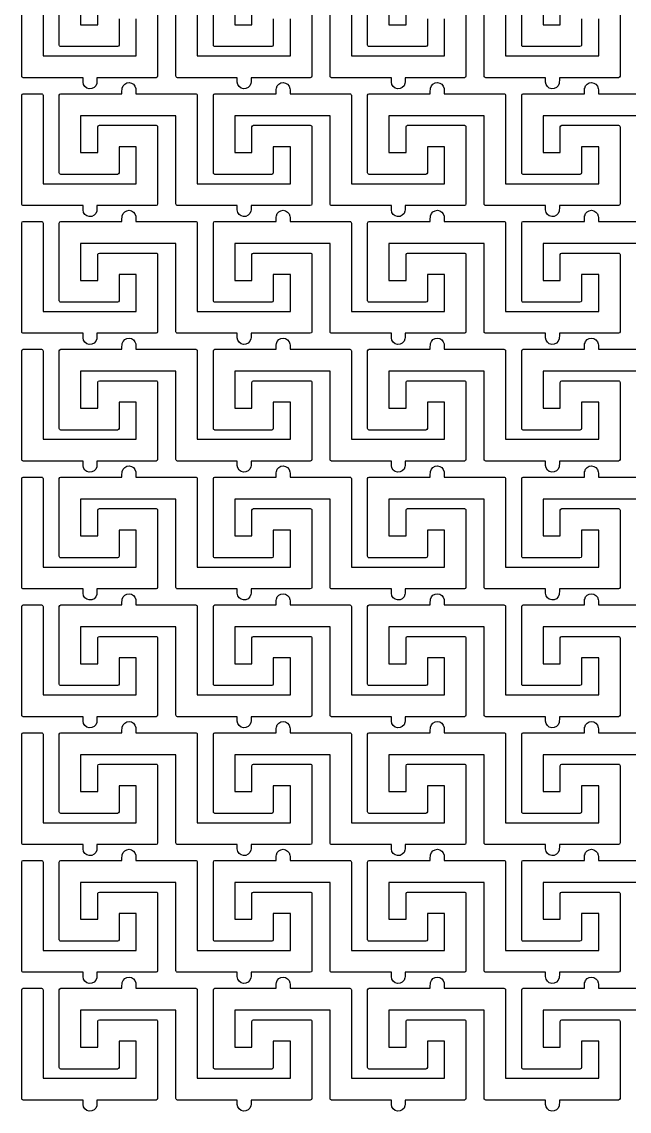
# Model space of a CAD drawing. Header units: millimetres. Extents: x 0 to 991, y 0 to 1961.
# Drawn here: x 0 to 547, y 0 to 980 of the extents above; entities that cross this region are included whole.
import ezdxf

# ---------------------------------------------------------------- set-up
doc = ezdxf.new("R2010")
doc.units = ezdxf.units.MM
doc.layers.add('Default', color=70, linetype='Continuous')

msp = doc.modelspace()

# ---------------------------------------------------------------- linework, layer by layer
at = {"layer": 'Default'}
for points in [[(122.35, 1000.87), (122.35, 931.41, -0.001107), (122.35, 931.41, -0.413079), (120.95, 930.02), (67.7, 930.02, -0.047216), (67.47, 924.93, -0.018014), (67.47, 924.91, -0.891682), (55.2, 926.09, -0.008716), (55.2, 926.1), (55.27, 930.02), (1.4, 930.02, -0.415138), (0, 931.41, -0.000153), (0, 931.41), (0, 1029.22, -0.001107)], [(87.65, 982.92), (87.65, 959.36, -0.001107), (87.65, 959.36, -0.413079), (86.25, 957.97), (35.15, 957.97, -0.415138), (33.75, 959.36, -0.000153), (33.75, 959.36), (33.75, 1029.22, -0.001107)], [(226.45, 982.92), (226.45, 959.36, -0.001107), (226.45, 959.36, -0.413079), (225.05, 957.97), (173.95, 957.97, -0.415138), (172.55, 959.36, -0.000153), (172.55, 959.36), (172.55, 1029.22, -0.001107)], [(365.25, 982.92), (365.25, 959.36, -0.001107), (365.25, 959.36, -0.413079), (363.85, 957.97), (312.75, 957.97, -0.415138), (311.35, 959.36, -0.000153), (311.35, 959.36), (311.35, 1029.22, -0.001107)], [(504.05, 982.92), (504.05, 959.36, -0.001107), (504.05, 959.36, -0.413079), (502.65, 957.97), (451.55, 957.97, -0.415138), (450.16, 959.36, -0.000153), (450.16, 959.36), (450.16, 1029.22, -0.001107)], [(52.94, 1010.83), (52.94, 977.68), (68.45, 977.68), (68.45, 1000.87, -0.001107)], [(261.15, 1000.87), (261.15, 931.41, -0.001107), (261.15, 931.41, -0.413079), (259.75, 930.02), (206.5, 930.02, -0.047216), (206.27, 924.93, -0.018014), (206.27, 924.91, -0.891682), (194, 926.09, -0.008716), (194, 926.1), (194.07, 930.02), (140.2, 930.02, -0.415138), (138.8, 931.41, -0.000153), (138.8, 931.41), (138.8, 1010.83)], [(191.75, 1010.83), (191.75, 977.68), (207.25, 977.68), (207.25, 1000.87, -0.001107)], [(399.95, 1000.87), (399.95, 931.41, -0.001107), (399.95, 931.41, -0.413079), (398.55, 930.02), (345.3, 930.02, -0.047216), (345.07, 924.93, -0.018014), (345.07, 924.91, -0.891682), (332.8, 926.09, -0.008716), (332.8, 926.1), (332.87, 930.02), (279, 930.02, -0.415138), (277.6, 931.41, -0.000153), (277.6, 931.41), (277.6, 1010.83)], [(330.55, 1010.83), (330.55, 977.68), (346.06, 977.68), (346.06, 1000.87, -0.001107)], [(538.75, 1000.87), (538.75, 931.41, -0.001107), (538.75, 931.41, -0.413079), (537.35, 930.02), (484.1, 930.02, -0.047216), (483.87, 924.93, -0.018014), (483.87, 924.91, -0.891682), (471.6, 926.09, -0.008716), (471.6, 926.1), (471.67, 930.02), (417.8, 930.02, -0.415138), (416.4, 931.41, -0.000153), (416.4, 931.41), (416.4, 1010.83)], [(469.35, 1010.83), (469.35, 977.68), (484.86, 977.68), (484.86, 1000.87, -0.001107)], [(555.2, 895.83), (469.35, 895.83), (469.35, 862.68), (484.86, 862.68), (484.86, 885.87, -0.001107), (484.86, 885.87, -0.413079), (486.25, 887.26), (537.35, 887.26, -0.415138), (538.75, 885.87, -0.000153), (538.75, 885.87), (538.75, 816.41, -0.001107), (538.75, 816.41, -0.413079), (537.35, 815.02), (484.1, 815.02, -0.047216), (483.87, 809.93, -0.018014), (483.87, 809.91, -0.891682), (471.6, 811.09, -0.008716), (471.6, 811.1), (471.67, 815.02), (417.8, 815.02, -0.415138), (416.4, 816.41, -0.000153), (416.4, 816.41), (416.4, 895.83), (330.55, 895.83), (330.55, 862.68), (346.06, 862.68), (346.06, 885.87, -0.001107), (346.06, 885.87, -0.413079), (347.45, 887.26), (398.55, 887.26, -0.415138), (399.95, 885.87, -0.000153), (399.95, 885.87), (399.95, 816.41, -0.001107), (399.95, 816.41, -0.413079), (398.55, 815.02), (345.3, 815.02, -0.047216), (345.07, 809.93, -0.018014), (345.07, 809.91, -0.891682), (332.8, 811.09, -0.008716), (332.8, 811.1), (332.87, 815.02), (279, 815.02, -0.415138), (277.6, 816.41, -0.000153), (277.6, 816.41), (277.6, 895.83), (191.75, 895.83), (191.75, 862.68), (207.25, 862.68), (207.25, 885.87, -0.001107), (207.25, 885.87, -0.413079), (208.65, 887.26), (259.75, 887.26, -0.415138), (261.15, 885.87, -0.000153), (261.15, 885.87), (261.15, 816.41, -0.001107), (261.15, 816.41, -0.413079), (259.75, 815.02), (206.5, 815.02, -0.047216), (206.27, 809.93, -0.018014), (206.27, 809.91, -0.891682), (194, 811.09, -0.008716), (194, 811.1), (194.07, 815.02), (140.2, 815.02, -0.415138), (138.8, 816.41, -0.000153), (138.8, 816.41), (138.8, 895.83), (52.94, 895.83), (52.94, 862.68), (68.45, 862.68), (68.45, 885.87, -0.001107), (68.45, 885.87, -0.413079), (69.85, 887.26), (120.95, 887.26, -0.415138), (122.35, 885.87, -0.000153), (122.35, 885.87), (122.35, 816.41, -0.001107), (122.35, 816.41, -0.413079), (120.95, 815.02), (67.7, 815.02, -0.047216), (67.47, 809.93, -0.018014), (67.47, 809.91, -0.891682), (55.2, 811.09, -0.008716), (55.2, 811.1), (55.27, 815.02), (1.4, 815.02, -0.415138), (0, 816.41, -0.000153), (0, 816.41), (0, 914.22, -0.001107), (0, 914.22, -0.413079), (1.39, 915.61), (17.8, 915.61, -0.415138), (19.19, 914.22, -0.000153), (19.19, 914.22), (19.19, 834.65), (103.15, 834.65), (103.15, 867.92), (87.65, 867.92), (87.65, 844.36, -0.001107), (87.65, 844.36, -0.413079), (86.25, 842.97), (35.15, 842.97, -0.415138), (33.75, 844.36, -0.000153), (33.75, 844.36), (33.75, 914.22, -0.001107), (33.75, 914.22, -0.413079), (35.15, 915.61), (90.19, 915.61, -0.046047), (90.45, 920.7, -0.013748), (90.45, 920.72, -0.838444), (102.64, 920.43, -0.009815), (102.64, 920.42, -0.037974), (102.82, 915.61), (156.6, 915.61, -0.415138), (157.99, 914.22, -0.000153), (157.99, 914.22), (157.99, 834.65), (241.95, 834.65), (241.95, 867.92), (226.45, 867.92), (226.45, 844.36, -0.001107), (226.45, 844.36, -0.413079), (225.05, 842.97), (173.95, 842.97, -0.415138), (172.55, 844.36, -0.000153), (172.55, 844.36), (172.55, 914.22, -0.001107), (172.55, 914.22, -0.413079), (173.95, 915.61), (228.99, 915.61, -0.046047), (229.25, 920.7, -0.013748), (229.25, 920.72, -0.838444), (241.44, 920.43, -0.009815), (241.44, 920.42, -0.037974), (241.62, 915.61), (295.4, 915.61, -0.415138), (296.79, 914.22, -0.000153), (296.79, 914.22), (296.79, 834.65), (380.76, 834.65), (380.76, 867.92), (365.25, 867.92), (365.25, 844.36, -0.001107), (365.25, 844.36, -0.413079), (363.85, 842.97), (312.75, 842.97, -0.415138), (311.35, 844.36, -0.000153), (311.35, 844.36), (311.35, 914.22, -0.001107), (311.35, 914.22, -0.413079), (312.75, 915.61), (367.79, 915.61, -0.046047), (368.05, 920.7, -0.013748), (368.06, 920.72, -0.838444), (380.24, 920.43, -0.009815), (380.24, 920.42, -0.037974), (380.42, 915.61), (434.2, 915.61, -0.415138), (435.6, 914.22, -0.000153), (435.6, 914.22), (435.6, 834.65), (519.56, 834.65), (519.56, 867.92), (504.05, 867.92), (504.05, 844.36, -0.001107), (504.05, 844.36, -0.413079), (502.65, 842.97), (451.55, 842.97, -0.415138), (450.16, 844.36, -0.000153), (450.16, 844.36), (450.16, 914.22, -0.001107), (450.16, 914.22, -0.413079), (451.55, 915.61), (506.59, 915.61, -0.046047), (506.85, 920.7, -0.013748), (506.86, 920.72, -0.838444), (519.04, 920.43, -0.009815), (519.05, 920.42, -0.037974), (519.22, 915.61), (573, 915.61, -0.415138)], [(555.2, 780.83), (469.35, 780.83), (469.35, 747.68), (484.86, 747.68), (484.86, 770.87, -0.001107), (484.86, 770.87, -0.413079), (486.25, 772.26), (537.35, 772.26, -0.415138), (538.75, 770.87, -0.000153), (538.75, 770.87), (538.75, 701.41, -0.001107), (538.75, 701.41, -0.413079), (537.35, 700.02), (484.1, 700.02, -0.047216), (483.87, 694.93, -0.018014), (483.87, 694.91, -0.891682), (471.6, 696.09, -0.008716), (471.6, 696.1), (471.67, 700.02), (417.8, 700.02, -0.415138), (416.4, 701.41, -0.000153), (416.4, 701.41), (416.4, 780.83), (330.55, 780.83), (330.55, 747.68), (346.06, 747.68), (346.06, 770.87, -0.001107), (346.06, 770.87, -0.413079), (347.45, 772.26), (398.55, 772.26, -0.415138), (399.95, 770.87, -0.000153), (399.95, 770.87), (399.95, 701.41, -0.001107), (399.95, 701.41, -0.413079), (398.55, 700.02), (345.3, 700.02, -0.047216), (345.07, 694.93, -0.018014), (345.07, 694.91, -0.891682), (332.8, 696.09, -0.008716), (332.8, 696.1), (332.87, 700.02), (279, 700.02, -0.415138), (277.6, 701.41, -0.000153), (277.6, 701.41), (277.6, 780.83), (191.75, 780.83), (191.75, 747.68), (207.25, 747.68), (207.25, 770.87, -0.001107), (207.25, 770.87, -0.413079), (208.65, 772.26), (259.75, 772.26, -0.415138), (261.15, 770.87, -0.000153), (261.15, 770.87), (261.15, 701.41, -0.001107), (261.15, 701.41, -0.413079), (259.75, 700.02), (206.5, 700.02, -0.047216), (206.27, 694.93, -0.018014), (206.27, 694.91, -0.891682), (194, 696.09, -0.008716), (194, 696.1), (194.07, 700.02), (140.2, 700.02, -0.415138), (138.8, 701.41, -0.000153), (138.8, 701.41), (138.8, 780.83), (52.94, 780.83), (52.94, 747.68), (68.45, 747.68), (68.45, 770.87, -0.001107), (68.45, 770.87, -0.413079), (69.85, 772.26), (120.95, 772.26, -0.415138), (122.35, 770.87, -0.000153), (122.35, 770.87), (122.35, 701.41, -0.001107), (122.35, 701.41, -0.413079), (120.95, 700.02), (67.7, 700.02, -0.047216), (67.47, 694.93, -0.018014), (67.47, 694.91, -0.891682), (55.2, 696.09, -0.008716), (55.2, 696.1), (55.27, 700.02), (1.4, 700.02, -0.415138), (0, 701.41, -0.000153), (0, 701.41), (0, 799.22, -0.001107), (0, 799.22, -0.413079), (1.39, 800.61), (17.8, 800.61, -0.415138), (19.19, 799.22, -0.000153), (19.19, 799.22), (19.19, 719.65), (103.15, 719.65), (103.15, 752.92), (87.65, 752.92), (87.65, 729.36, -0.001107), (87.65, 729.36, -0.413079), (86.25, 727.97), (35.15, 727.97, -0.415138), (33.75, 729.36, -0.000153), (33.75, 729.36), (33.75, 799.22, -0.001107), (33.75, 799.22, -0.413079), (35.15, 800.61), (90.19, 800.61, -0.046047), (90.45, 805.7, -0.013748), (90.45, 805.72, -0.838444), (102.64, 805.43, -0.009815), (102.64, 805.42, -0.037974), (102.82, 800.61), (156.6, 800.61, -0.415138), (157.99, 799.22, -0.000153), (157.99, 799.22), (157.99, 719.65), (241.95, 719.65), (241.95, 752.92), (226.45, 752.92), (226.45, 729.36, -0.001107), (226.45, 729.36, -0.413079), (225.05, 727.97), (173.95, 727.97, -0.415138), (172.55, 729.36, -0.000153), (172.55, 729.36), (172.55, 799.22, -0.001107), (172.55, 799.22, -0.413079), (173.95, 800.61), (228.99, 800.61, -0.046047), (229.25, 805.7, -0.013748), (229.25, 805.72, -0.838444), (241.44, 805.43, -0.009815), (241.44, 805.42, -0.037974), (241.62, 800.61), (295.4, 800.61, -0.415138), (296.79, 799.22, -0.000153), (296.79, 799.22), (296.79, 719.65), (380.76, 719.65), (380.76, 752.92), (365.25, 752.92), (365.25, 729.36, -0.001107), (365.25, 729.36, -0.413079), (363.85, 727.97), (312.75, 727.97, -0.415138), (311.35, 729.36, -0.000153), (311.35, 729.36), (311.35, 799.22, -0.001107), (311.35, 799.22, -0.413079), (312.75, 800.61), (367.79, 800.61, -0.046047), (368.05, 805.7, -0.013748), (368.06, 805.72, -0.838444), (380.24, 805.43, -0.009815), (380.24, 805.42, -0.037974), (380.42, 800.61), (434.2, 800.61, -0.415138), (435.6, 799.22, -0.000153), (435.6, 799.22), (435.6, 719.65), (519.56, 719.65), (519.56, 752.92), (504.05, 752.92), (504.05, 729.36, -0.001107), (504.05, 729.36, -0.413079), (502.65, 727.97), (451.55, 727.97, -0.415138), (450.16, 729.36, -0.000153), (450.16, 729.36), (450.16, 799.22, -0.001107), (450.16, 799.22, -0.413079), (451.55, 800.61), (506.59, 800.61, -0.046047), (506.85, 805.7, -0.013748), (506.86, 805.72, -0.838444), (519.04, 805.43, -0.009815), (519.05, 805.42, -0.037974), (519.22, 800.61), (573, 800.61, -0.415138)], [(555.2, 665.83), (469.35, 665.83), (469.35, 632.68), (484.86, 632.68), (484.86, 655.87, -0.001107), (484.86, 655.87, -0.413079), (486.25, 657.26), (537.35, 657.26, -0.415138), (538.75, 655.87, -0.000153), (538.75, 655.87), (538.75, 586.41, -0.001107), (538.75, 586.41, -0.413079), (537.35, 585.02), (484.1, 585.02, -0.047216), (483.87, 579.93, -0.018014), (483.87, 579.91, -0.891682), (471.6, 581.09, -0.008716), (471.6, 581.1), (471.67, 585.02), (417.8, 585.02, -0.415138), (416.4, 586.41, -0.000153), (416.4, 586.41), (416.4, 665.83), (330.55, 665.83), (330.55, 632.68), (346.06, 632.68), (346.06, 655.87, -0.001107), (346.06, 655.87, -0.413079), (347.45, 657.26), (398.55, 657.26, -0.415138), (399.95, 655.87, -0.000153), (399.95, 655.87), (399.95, 586.41, -0.001107), (399.95, 586.41, -0.413079), (398.55, 585.02), (345.3, 585.02, -0.047216), (345.07, 579.93, -0.018014), (345.07, 579.91, -0.891682), (332.8, 581.09, -0.008716), (332.8, 581.1), (332.87, 585.02), (279, 585.02, -0.415138), (277.6, 586.41, -0.000153), (277.6, 586.41), (277.6, 665.83), (191.75, 665.83), (191.75, 632.68), (207.25, 632.68), (207.25, 655.87, -0.001107), (207.25, 655.87, -0.413079), (208.65, 657.26), (259.75, 657.26, -0.415138), (261.15, 655.87, -0.000153), (261.15, 655.87), (261.15, 586.41, -0.001107), (261.15, 586.41, -0.413079), (259.75, 585.02), (206.5, 585.02, -0.047216), (206.27, 579.93, -0.018014), (206.27, 579.91, -0.891682), (194, 581.09, -0.008716), (194, 581.1), (194.07, 585.02), (140.2, 585.02, -0.415138), (138.8, 586.41, -0.000153), (138.8, 586.41), (138.8, 665.83), (52.94, 665.83), (52.94, 632.68), (68.45, 632.68), (68.45, 655.87, -0.001107), (68.45, 655.87, -0.413079), (69.85, 657.26), (120.95, 657.26, -0.415138), (122.35, 655.87, -0.000153), (122.35, 655.87), (122.35, 586.41, -0.001107), (122.35, 586.41, -0.413079), (120.95, 585.02), (67.7, 585.02, -0.047216), (67.47, 579.93, -0.018014), (67.47, 579.91, -0.891682), (55.2, 581.09, -0.008716), (55.2, 581.1), (55.27, 585.02), (1.4, 585.02, -0.415138), (0, 586.41, -0.000153), (0, 586.41), (0, 684.22, -0.001107), (0, 684.22, -0.413079), (1.39, 685.61), (17.8, 685.61, -0.415138), (19.19, 684.22, -0.000153), (19.19, 684.22), (19.19, 604.65), (103.15, 604.65), (103.15, 637.92), (87.65, 637.92), (87.65, 614.36, -0.001107), (87.65, 614.36, -0.413079), (86.25, 612.97), (35.15, 612.97, -0.415138), (33.75, 614.36, -0.000153), (33.75, 614.36), (33.75, 684.22, -0.001107), (33.75, 684.22, -0.413079), (35.15, 685.61), (90.19, 685.61, -0.046047), (90.45, 690.7, -0.013748), (90.45, 690.72, -0.838444), (102.64, 690.43, -0.009815), (102.64, 690.42, -0.037974), (102.82, 685.61), (156.6, 685.61, -0.415138), (157.99, 684.22, -0.000153), (157.99, 684.22), (157.99, 604.65), (241.95, 604.65), (241.95, 637.92), (226.45, 637.92), (226.45, 614.36, -0.001107), (226.45, 614.36, -0.413079), (225.05, 612.97), (173.95, 612.97, -0.415138), (172.55, 614.36, -0.000153), (172.55, 614.36), (172.55, 684.22, -0.001107), (172.55, 684.22, -0.413079), (173.95, 685.61), (228.99, 685.61, -0.046047), (229.25, 690.7, -0.013748), (229.25, 690.72, -0.838444), (241.44, 690.43, -0.009815), (241.44, 690.42, -0.037974), (241.62, 685.61), (295.4, 685.61, -0.415138), (296.79, 684.22, -0.000153), (296.79, 684.22), (296.79, 604.65), (380.76, 604.65), (380.76, 637.92), (365.25, 637.92), (365.25, 614.36, -0.001107), (365.25, 614.36, -0.413079), (363.85, 612.97), (312.75, 612.97, -0.415138), (311.35, 614.36, -0.000153), (311.35, 614.36), (311.35, 684.22, -0.001107), (311.35, 684.22, -0.413079), (312.75, 685.61), (367.79, 685.61, -0.046047), (368.05, 690.7, -0.013748), (368.06, 690.72, -0.838444), (380.24, 690.43, -0.009815), (380.24, 690.42, -0.037974), (380.42, 685.61), (434.2, 685.61, -0.415138), (435.6, 684.22, -0.000153), (435.6, 684.22), (435.6, 604.65), (519.56, 604.65), (519.56, 637.92), (504.05, 637.92), (504.05, 614.36, -0.001107), (504.05, 614.36, -0.413079), (502.65, 612.97), (451.55, 612.97, -0.415138), (450.16, 614.36, -0.000153), (450.16, 614.36), (450.16, 684.22, -0.001107), (450.16, 684.22, -0.413079), (451.55, 685.61), (506.59, 685.61, -0.046047), (506.85, 690.7, -0.013748), (506.86, 690.72, -0.838444), (519.04, 690.43, -0.009815), (519.05, 690.42, -0.037974), (519.22, 685.61), (573, 685.61, -0.415138)], [(555.2, 550.83), (469.35, 550.83), (469.35, 517.68), (484.86, 517.68), (484.86, 540.87, -0.001107), (484.86, 540.87, -0.413079), (486.25, 542.26), (537.35, 542.26, -0.415138), (538.75, 540.87, -0.000153), (538.75, 540.87), (538.75, 471.41, -0.001107), (538.75, 471.41, -0.413079), (537.35, 470.02), (484.1, 470.02, -0.047216), (483.87, 464.93, -0.018014), (483.87, 464.91, -0.891682), (471.6, 466.09, -0.008716), (471.6, 466.1), (471.67, 470.02), (417.8, 470.02, -0.415138), (416.4, 471.41, -0.000153), (416.4, 471.41), (416.4, 550.83), (330.55, 550.83), (330.55, 517.68), (346.06, 517.68), (346.06, 540.87, -0.001107), (346.06, 540.87, -0.413079), (347.45, 542.26), (398.55, 542.26, -0.415138), (399.95, 540.87, -0.000153), (399.95, 540.87), (399.95, 471.41, -0.001107), (399.95, 471.41, -0.413079), (398.55, 470.02), (345.3, 470.02, -0.047216), (345.07, 464.93, -0.018014), (345.07, 464.91, -0.891682), (332.8, 466.09, -0.008716), (332.8, 466.1), (332.87, 470.02), (279, 470.02, -0.415138), (277.6, 471.41, -0.000153), (277.6, 471.41), (277.6, 550.83), (191.75, 550.83), (191.75, 517.68), (207.25, 517.68), (207.25, 540.87, -0.001107), (207.25, 540.87, -0.413079), (208.65, 542.26), (259.75, 542.26, -0.415138), (261.15, 540.87, -0.000153), (261.15, 540.87), (261.15, 471.41, -0.001107), (261.15, 471.41, -0.413079), (259.75, 470.02), (206.5, 470.02, -0.047216), (206.27, 464.93, -0.018014), (206.27, 464.91, -0.891682), (194, 466.09, -0.008716), (194, 466.1), (194.07, 470.02), (140.2, 470.02, -0.415138), (138.8, 471.41, -0.000153), (138.8, 471.41), (138.8, 550.83), (52.94, 550.83), (52.94, 517.68), (68.45, 517.68), (68.45, 540.87, -0.001107), (68.45, 540.87, -0.413079), (69.85, 542.26), (120.95, 542.26, -0.415138), (122.35, 540.87, -0.000153), (122.35, 540.87), (122.35, 471.41, -0.001107), (122.35, 471.41, -0.413079), (120.95, 470.02), (67.7, 470.02, -0.047216), (67.47, 464.93, -0.018014), (67.47, 464.91, -0.891682), (55.2, 466.09, -0.008716), (55.2, 466.1), (55.27, 470.02), (1.4, 470.02, -0.415138), (0, 471.41, -0.000153), (0, 471.41), (0, 569.22, -0.001107), (0, 569.22, -0.413079), (1.39, 570.61), (17.8, 570.61, -0.415138), (19.19, 569.22, -0.000153), (19.19, 569.22), (19.19, 489.65), (103.15, 489.65), (103.15, 522.92), (87.65, 522.92), (87.65, 499.36, -0.001107), (87.65, 499.36, -0.413079), (86.25, 497.97), (35.15, 497.97, -0.415138), (33.75, 499.36, -0.000153), (33.75, 499.36), (33.75, 569.22, -0.001107), (33.75, 569.22, -0.413079), (35.15, 570.61), (90.19, 570.61, -0.046047), (90.45, 575.7, -0.013748), (90.45, 575.72, -0.838444), (102.64, 575.43, -0.009815), (102.64, 575.42, -0.037974), (102.82, 570.61), (156.6, 570.61, -0.415138), (157.99, 569.22, -0.000153), (157.99, 569.22), (157.99, 489.65), (241.95, 489.65), (241.95, 522.92), (226.45, 522.92), (226.45, 499.36, -0.001107), (226.45, 499.36, -0.413079), (225.05, 497.97), (173.95, 497.97, -0.415138), (172.55, 499.36, -0.000153), (172.55, 499.36), (172.55, 569.22, -0.001107), (172.55, 569.22, -0.413079), (173.95, 570.61), (228.99, 570.61, -0.046047), (229.25, 575.7, -0.013748), (229.25, 575.72, -0.838444), (241.44, 575.43, -0.009815), (241.44, 575.42, -0.037974), (241.62, 570.61), (295.4, 570.61, -0.415138), (296.79, 569.22, -0.000153), (296.79, 569.22), (296.79, 489.65), (380.76, 489.65), (380.76, 522.92), (365.25, 522.92), (365.25, 499.36, -0.001107), (365.25, 499.36, -0.413079), (363.85, 497.97), (312.75, 497.97, -0.415138), (311.35, 499.36, -0.000153), (311.35, 499.36), (311.35, 569.22, -0.001107), (311.35, 569.22, -0.413079), (312.75, 570.61), (367.79, 570.61, -0.046047), (368.05, 575.7, -0.013748), (368.06, 575.72, -0.838444), (380.24, 575.43, -0.009815), (380.24, 575.42, -0.037974), (380.42, 570.61), (434.2, 570.61, -0.415138), (435.6, 569.22, -0.000153), (435.6, 569.22), (435.6, 489.65), (519.56, 489.65), (519.56, 522.92), (504.05, 522.92), (504.05, 499.36, -0.001107), (504.05, 499.36, -0.413079), (502.65, 497.97), (451.55, 497.97, -0.415138), (450.16, 499.36, -0.000153), (450.16, 499.36), (450.16, 569.22, -0.001107), (450.16, 569.22, -0.413079), (451.55, 570.61), (506.59, 570.61, -0.046047), (506.85, 575.7, -0.013748), (506.86, 575.72, -0.838444), (519.04, 575.43, -0.009815), (519.05, 575.42, -0.037974), (519.22, 570.61), (573, 570.61, -0.415138)], [(555.2, 435.83), (469.35, 435.83), (469.35, 402.68), (484.86, 402.68), (484.86, 425.87, -0.001107), (484.86, 425.87, -0.413079), (486.25, 427.26), (537.35, 427.26, -0.415138), (538.75, 425.87, -0.000153), (538.75, 425.87), (538.75, 356.41, -0.001107), (538.75, 356.41, -0.413079), (537.35, 355.02), (484.1, 355.02, -0.047216), (483.87, 349.93, -0.018014), (483.87, 349.91, -0.891682), (471.6, 351.09, -0.008716), (471.6, 351.1), (471.67, 355.02), (417.8, 355.02, -0.415138), (416.4, 356.41, -0.000153), (416.4, 356.41), (416.4, 435.83), (330.55, 435.83), (330.55, 402.68), (346.06, 402.68), (346.06, 425.87, -0.001107), (346.06, 425.87, -0.413079), (347.45, 427.26), (398.55, 427.26, -0.415138), (399.95, 425.87, -0.000153), (399.95, 425.87), (399.95, 356.41, -0.001107), (399.95, 356.41, -0.413079), (398.55, 355.02), (345.3, 355.02, -0.047216), (345.07, 349.93, -0.018014), (345.07, 349.91, -0.891682), (332.8, 351.09, -0.008716), (332.8, 351.1), (332.87, 355.02), (279, 355.02, -0.415138), (277.6, 356.41, -0.000153), (277.6, 356.41), (277.6, 435.83), (191.75, 435.83), (191.75, 402.68), (207.25, 402.68), (207.25, 425.87, -0.001107), (207.25, 425.87, -0.413079), (208.65, 427.26), (259.75, 427.26, -0.415138), (261.15, 425.87, -0.000153), (261.15, 425.87), (261.15, 356.41, -0.001107), (261.15, 356.41, -0.413079), (259.75, 355.02), (206.5, 355.02, -0.047216), (206.27, 349.93, -0.018014), (206.27, 349.91, -0.891682), (194, 351.09, -0.008716), (194, 351.1), (194.07, 355.02), (140.2, 355.02, -0.415138), (138.8, 356.41, -0.000153), (138.8, 356.41), (138.8, 435.83), (52.94, 435.83), (52.94, 402.68), (68.45, 402.68), (68.45, 425.87, -0.001107), (68.45, 425.87, -0.413079), (69.85, 427.26), (120.95, 427.26, -0.415138), (122.35, 425.87, -0.000153), (122.35, 425.87), (122.35, 356.41, -0.001107), (122.35, 356.41, -0.413079), (120.95, 355.02), (67.7, 355.02, -0.047216), (67.47, 349.93, -0.018014), (67.47, 349.91, -0.891682), (55.2, 351.09, -0.008716), (55.2, 351.1), (55.27, 355.02), (1.4, 355.02, -0.415138), (0, 356.41, -0.000153), (0, 356.41), (0, 454.22, -0.001107), (0, 454.22, -0.413079), (1.39, 455.61), (17.8, 455.61, -0.415138), (19.19, 454.22, -0.000153), (19.19, 454.22), (19.19, 374.65), (103.15, 374.65), (103.15, 407.92), (87.65, 407.92), (87.65, 384.36, -0.001107), (87.65, 384.36, -0.413079), (86.25, 382.97), (35.15, 382.97, -0.415138), (33.75, 384.36, -0.000153), (33.75, 384.36), (33.75, 454.22, -0.001107), (33.75, 454.22, -0.413079), (35.15, 455.61), (90.19, 455.61, -0.046047), (90.45, 460.7, -0.013748), (90.45, 460.72, -0.838444), (102.64, 460.43, -0.009815), (102.64, 460.42, -0.037974), (102.82, 455.61), (156.6, 455.61, -0.415138), (157.99, 454.22, -0.000153), (157.99, 454.22), (157.99, 374.65), (241.95, 374.65), (241.95, 407.92), (226.45, 407.92), (226.45, 384.36, -0.001107), (226.45, 384.36, -0.413079), (225.05, 382.97), (173.95, 382.97, -0.415138), (172.55, 384.36, -0.000153), (172.55, 384.36), (172.55, 454.22, -0.001107), (172.55, 454.22, -0.413079), (173.95, 455.61), (228.99, 455.61, -0.046047), (229.25, 460.7, -0.013748), (229.25, 460.72, -0.838444), (241.44, 460.43, -0.009815), (241.44, 460.42, -0.037974), (241.62, 455.61), (295.4, 455.61, -0.415138), (296.79, 454.22, -0.000153), (296.79, 454.22), (296.79, 374.65), (380.76, 374.65), (380.76, 407.92), (365.25, 407.92), (365.25, 384.36, -0.001107), (365.25, 384.36, -0.413079), (363.85, 382.97), (312.75, 382.97, -0.415138), (311.35, 384.36, -0.000153), (311.35, 384.36), (311.35, 454.22, -0.001107), (311.35, 454.22, -0.413079), (312.75, 455.61), (367.79, 455.61, -0.046047), (368.05, 460.7, -0.013748), (368.06, 460.72, -0.838444), (380.24, 460.43, -0.009815), (380.24, 460.42, -0.037974), (380.42, 455.61), (434.2, 455.61, -0.415138), (435.6, 454.22, -0.000153), (435.6, 454.22), (435.6, 374.65), (519.56, 374.65), (519.56, 407.92), (504.05, 407.92), (504.05, 384.36, -0.001107), (504.05, 384.36, -0.413079), (502.65, 382.97), (451.55, 382.97, -0.415138), (450.16, 384.36, -0.000153), (450.16, 384.36), (450.16, 454.22, -0.001107), (450.16, 454.22, -0.413079), (451.55, 455.61), (506.59, 455.61, -0.046047), (506.85, 460.7, -0.013748), (506.86, 460.72, -0.838444), (519.04, 460.43, -0.009815), (519.05, 460.42, -0.037974), (519.22, 455.61), (573, 455.61, -0.415138)], [(555.2, 320.83), (469.35, 320.83), (469.35, 287.68), (484.86, 287.68), (484.86, 310.87, -0.001107), (484.86, 310.87, -0.413079), (486.25, 312.26), (537.35, 312.26, -0.415138), (538.75, 310.87, -0.000153), (538.75, 310.87), (538.75, 241.41, -0.001107), (538.75, 241.41, -0.413079), (537.35, 240.02), (484.1, 240.02, -0.047216), (483.87, 234.93, -0.018014), (483.87, 234.91, -0.891682), (471.6, 236.09, -0.008716), (471.6, 236.1), (471.67, 240.02), (417.8, 240.02, -0.415138), (416.4, 241.41, -0.000153), (416.4, 241.41), (416.4, 320.83), (330.55, 320.83), (330.55, 287.68), (346.06, 287.68), (346.06, 310.87, -0.001107), (346.06, 310.87, -0.413079), (347.45, 312.26), (398.55, 312.26, -0.415138), (399.95, 310.87, -0.000153), (399.95, 310.87), (399.95, 241.41, -0.001107), (399.95, 241.41, -0.413079), (398.55, 240.02), (345.3, 240.02, -0.047216), (345.07, 234.93, -0.018014), (345.07, 234.91, -0.891682), (332.8, 236.09, -0.008716), (332.8, 236.1), (332.87, 240.02), (279, 240.02, -0.415138), (277.6, 241.41, -0.000153), (277.6, 241.41), (277.6, 320.83), (191.75, 320.83), (191.75, 287.68), (207.25, 287.68), (207.25, 310.87, -0.001107), (207.25, 310.87, -0.413079), (208.65, 312.26), (259.75, 312.26, -0.415138), (261.15, 310.87, -0.000153), (261.15, 310.87), (261.15, 241.41, -0.001107), (261.15, 241.41, -0.413079), (259.75, 240.02), (206.5, 240.02, -0.047216), (206.27, 234.93, -0.018014), (206.27, 234.91, -0.891682), (194, 236.09, -0.008716), (194, 236.1), (194.07, 240.02), (140.2, 240.02, -0.415138), (138.8, 241.41, -0.000153), (138.8, 241.41), (138.8, 320.83), (52.94, 320.83), (52.94, 287.68), (68.45, 287.68), (68.45, 310.87, -0.001107), (68.45, 310.87, -0.413079), (69.85, 312.26), (120.95, 312.26, -0.415138), (122.35, 310.87, -0.000153), (122.35, 310.87), (122.35, 241.41, -0.001107), (122.35, 241.41, -0.413079), (120.95, 240.02), (67.7, 240.02, -0.047216), (67.47, 234.93, -0.018014), (67.47, 234.91, -0.891682), (55.2, 236.09, -0.008716), (55.2, 236.1), (55.27, 240.02), (1.4, 240.02, -0.415138), (0, 241.41, -0.000153), (0, 241.41), (0, 339.22, -0.001107), (0, 339.22, -0.413079), (1.39, 340.61), (17.8, 340.61, -0.415138), (19.19, 339.22, -0.000153), (19.19, 339.22), (19.19, 259.65), (103.15, 259.65), (103.15, 292.92), (87.65, 292.92), (87.65, 269.36, -0.001107), (87.65, 269.36, -0.413079), (86.25, 267.97), (35.15, 267.97, -0.415138), (33.75, 269.36, -0.000153), (33.75, 269.36), (33.75, 339.22, -0.001107), (33.75, 339.22, -0.413079), (35.15, 340.61), (90.19, 340.61, -0.046047), (90.45, 345.7, -0.013748), (90.45, 345.72, -0.838444), (102.64, 345.43, -0.009815), (102.64, 345.42, -0.037974), (102.82, 340.61), (156.6, 340.61, -0.415138), (157.99, 339.22, -0.000153), (157.99, 339.22), (157.99, 259.65), (241.95, 259.65), (241.95, 292.92), (226.45, 292.92), (226.45, 269.36, -0.001107), (226.45, 269.36, -0.413079), (225.05, 267.97), (173.95, 267.97, -0.415138), (172.55, 269.36, -0.000153), (172.55, 269.36), (172.55, 339.22, -0.001107), (172.55, 339.22, -0.413079), (173.95, 340.61), (228.99, 340.61, -0.046047), (229.25, 345.7, -0.013748), (229.25, 345.72, -0.838444), (241.44, 345.43, -0.009815), (241.44, 345.42, -0.037974), (241.62, 340.61), (295.4, 340.61, -0.415138), (296.79, 339.22, -0.000153), (296.79, 339.22), (296.79, 259.65), (380.76, 259.65), (380.76, 292.92), (365.25, 292.92), (365.25, 269.36, -0.001107), (365.25, 269.36, -0.413079), (363.85, 267.97), (312.75, 267.97, -0.415138), (311.35, 269.36, -0.000153), (311.35, 269.36), (311.35, 339.22, -0.001107), (311.35, 339.22, -0.413079), (312.75, 340.61), (367.79, 340.61, -0.046047), (368.05, 345.7, -0.013748), (368.06, 345.72, -0.838444), (380.24, 345.43, -0.009815), (380.24, 345.42, -0.037974), (380.42, 340.61), (434.2, 340.61, -0.415138), (435.6, 339.22, -0.000153), (435.6, 339.22), (435.6, 259.65), (519.56, 259.65), (519.56, 292.92), (504.05, 292.92), (504.05, 269.36, -0.001107), (504.05, 269.36, -0.413079), (502.65, 267.97), (451.55, 267.97, -0.415138), (450.16, 269.36, -0.000153), (450.16, 269.36), (450.16, 339.22, -0.001107), (450.16, 339.22, -0.413079), (451.55, 340.61), (506.59, 340.61, -0.046047), (506.85, 345.7, -0.013748), (506.86, 345.72, -0.838444), (519.04, 345.43, -0.009815), (519.05, 345.42, -0.037974), (519.22, 340.61), (573, 340.61, -0.415138)], [(555.2, 205.83), (469.35, 205.83), (469.35, 172.68), (484.86, 172.68), (484.86, 195.87, -0.001107), (484.86, 195.87, -0.413079), (486.25, 197.26), (537.35, 197.26, -0.415138), (538.75, 195.87, -0.000153), (538.75, 195.87), (538.75, 126.41, -0.001107), (538.75, 126.41, -0.413079), (537.35, 125.02), (484.1, 125.02, -0.047216), (483.87, 119.93, -0.018014), (483.87, 119.91, -0.891682), (471.6, 121.09, -0.008716), (471.6, 121.1), (471.67, 125.02), (417.8, 125.02, -0.415138), (416.4, 126.41, -0.000153), (416.4, 126.41), (416.4, 205.83), (330.55, 205.83), (330.55, 172.68), (346.06, 172.68), (346.06, 195.87, -0.001107), (346.06, 195.87, -0.413079), (347.45, 197.26), (398.55, 197.26, -0.415138), (399.95, 195.87, -0.000153), (399.95, 195.87), (399.95, 126.41, -0.001107), (399.95, 126.41, -0.413079), (398.55, 125.02), (345.3, 125.02, -0.047216), (345.07, 119.93, -0.018014), (345.07, 119.91, -0.891682), (332.8, 121.09, -0.008716), (332.8, 121.1), (332.87, 125.02), (279, 125.02, -0.415138), (277.6, 126.41, -0.000153), (277.6, 126.41), (277.6, 205.83), (191.75, 205.83), (191.75, 172.68), (207.25, 172.68), (207.25, 195.87, -0.001107), (207.25, 195.87, -0.413079), (208.65, 197.26), (259.75, 197.26, -0.415138), (261.15, 195.87, -0.000153), (261.15, 195.87), (261.15, 126.41, -0.001107), (261.15, 126.41, -0.413079), (259.75, 125.02), (206.5, 125.02, -0.047216), (206.27, 119.93, -0.018014), (206.27, 119.91, -0.891682), (194, 121.09, -0.008716), (194, 121.1), (194.07, 125.02), (140.2, 125.02, -0.415138), (138.8, 126.41, -0.000153), (138.8, 126.41), (138.8, 205.83), (52.94, 205.83), (52.94, 172.68), (68.45, 172.68), (68.45, 195.87, -0.001107), (68.45, 195.87, -0.413079), (69.85, 197.26), (120.95, 197.26, -0.415138), (122.35, 195.87, -0.000153), (122.35, 195.87), (122.35, 126.41, -0.001107), (122.35, 126.41, -0.413079), (120.95, 125.02), (67.7, 125.02, -0.047216), (67.47, 119.93, -0.018014), (67.47, 119.91, -0.891682), (55.2, 121.09, -0.008716), (55.2, 121.1), (55.27, 125.02), (1.4, 125.02, -0.415138), (0, 126.41, -0.000153), (0, 126.41), (0, 224.22, -0.001107), (0, 224.22, -0.413079), (1.39, 225.61), (17.8, 225.61, -0.415138), (19.19, 224.22, -0.000153), (19.19, 224.22), (19.19, 144.65), (103.15, 144.65), (103.15, 177.92), (87.65, 177.92), (87.65, 154.36, -0.001107), (87.65, 154.36, -0.413079), (86.25, 152.97), (35.15, 152.97, -0.415138), (33.75, 154.36, -0.000153), (33.75, 154.36), (33.75, 224.22, -0.001107), (33.75, 224.22, -0.413079), (35.15, 225.61), (90.19, 225.61, -0.046047), (90.45, 230.7, -0.013748), (90.45, 230.72, -0.838444), (102.64, 230.43, -0.009815), (102.64, 230.42, -0.037974), (102.82, 225.61), (156.6, 225.61, -0.415138), (157.99, 224.22, -0.000153), (157.99, 224.22), (157.99, 144.65), (241.95, 144.65), (241.95, 177.92), (226.45, 177.92), (226.45, 154.36, -0.001107), (226.45, 154.36, -0.413079), (225.05, 152.97), (173.95, 152.97, -0.415138), (172.55, 154.36, -0.000153), (172.55, 154.36), (172.55, 224.22, -0.001107), (172.55, 224.22, -0.413079), (173.95, 225.61), (228.99, 225.61, -0.046047), (229.25, 230.7, -0.013748), (229.25, 230.72, -0.838444), (241.44, 230.43, -0.009815), (241.44, 230.42, -0.037974), (241.62, 225.61), (295.4, 225.61, -0.415138), (296.79, 224.22, -0.000153), (296.79, 224.22), (296.79, 144.65), (380.76, 144.65), (380.76, 177.92), (365.25, 177.92), (365.25, 154.36, -0.001107), (365.25, 154.36, -0.413079), (363.85, 152.97), (312.75, 152.97, -0.415138), (311.35, 154.36, -0.000153), (311.35, 154.36), (311.35, 224.22, -0.001107), (311.35, 224.22, -0.413079), (312.75, 225.61), (367.79, 225.61, -0.046047), (368.05, 230.7, -0.013748), (368.06, 230.72, -0.838444), (380.24, 230.43, -0.009815), (380.24, 230.42, -0.037974), (380.42, 225.61), (434.2, 225.61, -0.415138), (435.6, 224.22, -0.000153), (435.6, 224.22), (435.6, 144.65), (519.56, 144.65), (519.56, 177.92), (504.05, 177.92), (504.05, 154.36, -0.001107), (504.05, 154.36, -0.413079), (502.65, 152.97), (451.55, 152.97, -0.415138), (450.16, 154.36, -0.000153), (450.16, 154.36), (450.16, 224.22, -0.001107), (450.16, 224.22, -0.413079), (451.55, 225.61), (506.59, 225.61, -0.046047), (506.85, 230.7, -0.013748), (506.86, 230.72, -0.838444), (519.04, 230.43, -0.009815), (519.05, 230.42, -0.037974), (519.22, 225.61), (573, 225.61, -0.415138)], [(555.2, 90.83), (469.35, 90.83), (469.35, 57.68), (484.86, 57.68), (484.86, 80.87, -0.001107), (484.86, 80.87, -0.413079), (486.25, 82.26), (537.35, 82.26, -0.415138), (538.75, 80.87, -0.000153), (538.75, 80.87), (538.75, 11.41, -0.001107), (538.75, 11.41, -0.413079), (537.35, 10.02), (484.1, 10.02, -0.047216), (483.87, 4.93, -0.018014), (483.87, 4.91, -0.891682), (471.6, 6.09, -0.008716), (471.6, 6.1), (471.67, 10.02), (417.8, 10.02, -0.415138), (416.4, 11.41, -0.000153), (416.4, 11.41), (416.4, 90.83), (330.55, 90.83), (330.55, 57.68), (346.06, 57.68), (346.06, 80.87, -0.001107), (346.06, 80.87, -0.413079), (347.45, 82.26), (398.55, 82.26, -0.415138), (399.95, 80.87, -0.000153), (399.95, 80.87), (399.95, 11.41, -0.001107), (399.95, 11.41, -0.413079), (398.55, 10.02), (345.3, 10.02, -0.047216), (345.07, 4.93, -0.018014), (345.07, 4.91, -0.891682), (332.8, 6.09, -0.008716), (332.8, 6.1), (332.87, 10.02), (279, 10.02, -0.415138), (277.6, 11.41, -0.000153), (277.6, 11.41), (277.6, 90.83), (191.75, 90.83), (191.75, 57.68), (207.25, 57.68), (207.25, 80.87, -0.001107), (207.25, 80.87, -0.413079), (208.65, 82.26), (259.75, 82.26, -0.415138), (261.15, 80.87, -0.000153), (261.15, 80.87), (261.15, 11.41, -0.001107), (261.15, 11.41, -0.413079), (259.75, 10.02), (206.5, 10.02, -0.047216), (206.27, 4.93, -0.018014), (206.27, 4.91, -0.891682), (194, 6.09, -0.008716), (194, 6.1), (194.07, 10.02), (140.2, 10.02, -0.415138), (138.8, 11.41, -0.000153), (138.8, 11.41), (138.8, 90.83), (52.94, 90.83), (52.94, 57.68), (68.45, 57.68), (68.45, 80.87, -0.001107), (68.45, 80.87, -0.413079), (69.85, 82.26), (120.95, 82.26, -0.415138), (122.35, 80.87, -0.000153), (122.35, 80.87), (122.35, 11.41, -0.001107), (122.35, 11.41, -0.413079), (120.95, 10.02), (67.7, 10.02, -0.047216), (67.47, 4.93, -0.018014), (67.47, 4.91, -0.891682), (55.2, 6.09, -0.008716), (55.2, 6.1), (55.27, 10.02), (1.4, 10.02, -0.415138), (0, 11.41, -0.000153), (0, 11.41), (0, 109.22, -0.001107), (0, 109.22, -0.413079), (1.39, 110.61), (17.8, 110.61, -0.415138), (19.19, 109.22, -0.000153), (19.19, 109.22), (19.19, 29.65), (103.15, 29.65), (103.15, 62.92), (87.65, 62.92), (87.65, 39.36, -0.001107), (87.65, 39.36, -0.413079), (86.25, 37.97), (35.15, 37.97, -0.415138), (33.75, 39.36, -0.000153), (33.75, 39.36), (33.75, 109.22, -0.001107), (33.75, 109.22, -0.413079), (35.15, 110.61), (90.19, 110.61, -0.046047), (90.45, 115.7, -0.013748), (90.45, 115.72, -0.838444), (102.64, 115.43, -0.009815), (102.64, 115.42, -0.037974), (102.82, 110.61), (156.6, 110.61, -0.415138), (157.99, 109.22, -0.000153), (157.99, 109.22), (157.99, 29.65), (241.95, 29.65), (241.95, 62.92), (226.45, 62.92), (226.45, 39.36, -0.001107), (226.45, 39.36, -0.413079), (225.05, 37.97), (173.95, 37.97, -0.415138), (172.55, 39.36, -0.000153), (172.55, 39.36), (172.55, 109.22, -0.001107), (172.55, 109.22, -0.413079), (173.95, 110.61), (228.99, 110.61, -0.046047), (229.25, 115.7, -0.013748), (229.25, 115.72, -0.838444), (241.44, 115.43, -0.009815), (241.44, 115.42, -0.037974), (241.62, 110.61), (295.4, 110.61, -0.415138), (296.79, 109.22, -0.000153), (296.79, 109.22), (296.79, 29.65), (380.76, 29.65), (380.76, 62.92), (365.25, 62.92), (365.25, 39.36, -0.001107), (365.25, 39.36, -0.413079), (363.85, 37.97), (312.75, 37.97, -0.415138), (311.35, 39.36, -0.000153), (311.35, 39.36), (311.35, 109.22, -0.001107), (311.35, 109.22, -0.413079), (312.75, 110.61), (367.79, 110.61, -0.046047), (368.05, 115.7, -0.013748), (368.06, 115.72, -0.838444), (380.24, 115.43, -0.009815), (380.24, 115.42, -0.037974), (380.42, 110.61), (434.2, 110.61, -0.415138), (435.6, 109.22, -0.000153), (435.6, 109.22), (435.6, 29.65), (519.56, 29.65), (519.56, 62.92), (504.05, 62.92), (504.05, 39.36, -0.001107), (504.05, 39.36, -0.413079), (502.65, 37.97), (451.55, 37.97, -0.415138), (450.16, 39.36, -0.000153), (450.16, 39.36), (450.16, 109.22, -0.001107), (450.16, 109.22, -0.413079), (451.55, 110.61), (506.59, 110.61, -0.046047), (506.85, 115.7, -0.013748), (506.86, 115.72, -0.838444), (519.04, 115.43, -0.009815), (519.05, 115.42, -0.037974), (519.22, 110.61), (573, 110.61, -0.415138)]]:
    msp.add_lwpolyline(points, format="xyb", dxfattribs=at)
for points in [[(19.19, 1029.22), (19.19, 949.65), (103.15, 949.65), (103.15, 982.92)], [(157.99, 1029.22), (157.99, 949.65), (241.95, 949.65), (241.95, 982.92)], [(296.79, 1029.22), (296.79, 949.65), (380.76, 949.65), (380.76, 982.92)], [(435.6, 1029.22), (435.6, 949.65), (519.56, 949.65), (519.56, 982.92)]]:
    msp.add_lwpolyline(points, dxfattribs=at)

doc.saveas('drawing.dxf')
